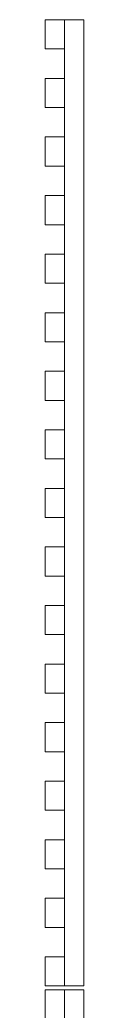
# Model space of a CAD drawing. Header units: millimetres. Extents: x 586.5 to 618.3, y 239.1 to 272.6.
# Drawn here: x 596.506 to 596.526, y 243.308 to 243.819 of the extents above; entities that cross this region are included whole.
import ezdxf

# ---------------------------------------------------------------- set-up
doc = ezdxf.new("R2010")
doc.units = ezdxf.units.MM
doc.header["$LTSCALE"] = 75
doc.layers.add('A Mobiliário LRZ', color=253, linetype='Continuous', lineweight=9)

msp = doc.modelspace()

# ---------------------------------------------------------------- linework, layer by layer
at = {"layer": 'A Mobiliário LRZ'}
for p, q in [((596.51554, 243.8194), (596.50554, 243.8194)), ((596.50554, 243.8194), (596.50554, 243.8044)), ((596.51554, 243.8044), (596.51554, 243.8194)), ((596.51554, 243.3214), (596.51554, 243.8194)), ((596.51554, 243.8194), (596.52554, 243.8194)), ((596.52554, 243.8194), (596.52554, 243.3214)), ((596.50554, 243.8044), (596.51554, 243.8044)), ((596.50554, 243.77419), (596.50554, 243.78919)), ((596.50554, 243.78919), (596.51554, 243.78919)), ((596.51554, 243.78919), (596.51554, 243.77419)), ((596.50554, 243.77419), (596.51554, 243.77419)), ((596.50554, 243.74401), (596.50554, 243.75901)), ((596.50554, 243.75901), (596.51554, 243.75901)), ((596.51554, 243.75901), (596.51554, 243.74401)), ((596.50554, 243.74401), (596.51554, 243.74401)), ((596.50554, 243.71382), (596.50554, 243.72882)), ((596.50554, 243.72882), (596.51554, 243.72882)), ((596.51554, 243.72882), (596.51554, 243.71382)), ((596.50554, 243.71382), (596.51554, 243.71382)), ((596.50554, 243.68364), (596.50554, 243.69864)), ((596.50554, 243.69864), (596.51554, 243.69864)), ((596.51554, 243.69864), (596.51554, 243.68364)), ((596.50554, 243.68364), (596.51554, 243.68364)), ((596.50554, 243.65345), (596.50554, 243.66845)), ((596.50554, 243.66845), (596.51554, 243.66845)), ((596.51554, 243.66845), (596.51554, 243.65345)), ((596.50554, 243.65345), (596.51554, 243.65345)), ((596.50554, 243.62327), (596.50554, 243.63827)), ((596.50554, 243.63827), (596.51554, 243.63827)), ((596.51554, 243.63827), (596.51554, 243.62327)), ((596.50554, 243.62327), (596.51554, 243.62327)), ((596.50554, 243.59309), (596.50554, 243.60809)), ((596.50554, 243.60809), (596.51554, 243.60809)), ((596.51554, 243.60809), (596.51554, 243.59309)), ((596.50554, 243.59309), (596.51554, 243.59309)), ((596.50554, 243.5629), (596.50554, 243.5779)), ((596.50554, 243.5779), (596.51554, 243.5779)), ((596.51554, 243.5779), (596.51554, 243.5629)), ((596.50554, 243.5629), (596.51554, 243.5629)), ((596.50554, 243.53272), (596.50554, 243.54772)), ((596.50554, 243.54772), (596.51554, 243.54772)), ((596.51554, 243.54772), (596.51554, 243.53272)), ((596.50554, 243.53272), (596.51554, 243.53272)), ((596.50554, 243.50254), (596.50554, 243.51754)), ((596.50554, 243.51754), (596.51554, 243.51754)), ((596.51554, 243.51754), (596.51554, 243.50254)), ((596.50554, 243.50254), (596.51554, 243.50254)), ((596.50554, 243.47235), (596.50554, 243.48735)), ((596.50554, 243.48735), (596.51554, 243.48735)), ((596.51554, 243.48735), (596.51554, 243.47235)), ((596.50554, 243.47235), (596.51554, 243.47235)), ((596.50554, 243.44217), (596.50554, 243.45717)), ((596.50554, 243.45717), (596.51554, 243.45717)), ((596.51554, 243.45717), (596.51554, 243.44217)), ((596.50554, 243.44217), (596.51554, 243.44217)), ((596.50554, 243.41199), (596.50554, 243.42699)), ((596.50554, 243.42699), (596.51554, 243.42699)), ((596.51554, 243.42699), (596.51554, 243.41199)), ((596.50554, 243.41199), (596.51554, 243.41199)), ((596.50554, 243.3818), (596.50554, 243.3968)), ((596.50554, 243.3968), (596.51554, 243.3968)), ((596.51554, 243.3968), (596.51554, 243.3818)), ((596.50554, 243.3818), (596.51554, 243.3818)), ((596.50554, 243.35162), (596.50554, 243.36662)), ((596.50554, 243.36662), (596.51554, 243.36662)), ((596.51554, 243.36662), (596.51554, 243.35162)), ((596.50554, 243.35162), (596.51554, 243.35162)), ((596.51554, 243.3364), (596.50554, 243.3364)), ((596.50554, 243.3364), (596.50554, 243.3214)), ((596.51554, 243.3214), (596.51554, 243.3364)), ((596.50554, 243.3214), (596.51554, 243.3214)), ((596.51554, 243.3214), (596.52554, 243.3214)), ((596.51554, 243.3194), (596.50554, 243.3194)), ((596.50554, 243.3194), (596.50554, 243.3044)), ((596.51554, 243.3044), (596.51554, 243.3194)), ((596.51554, 242.8214), (596.51554, 243.3194)), ((596.51554, 243.3194), (596.52554, 243.3194)), ((596.52554, 243.3194), (596.52554, 242.8214))]:
    msp.add_line(p, q, dxfattribs=at)

doc.saveas('drawing.dxf')
